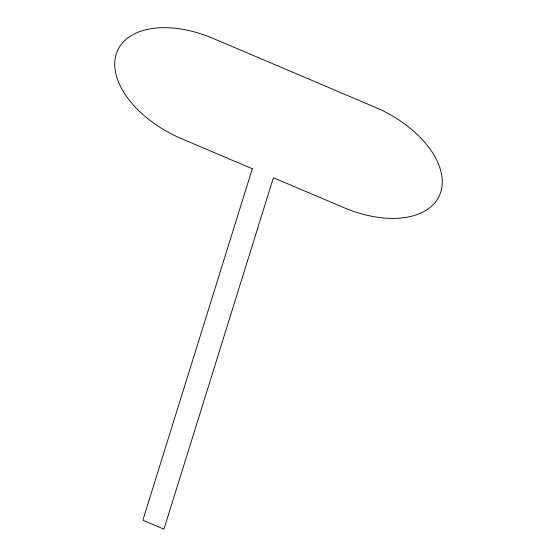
<?xml version="1.0" encoding="UTF-8"?>
<svg xmlns="http://www.w3.org/2000/svg" width="557" height="557" viewBox="0 0 557 557"><rect width="100%" height="100%" fill="white"/><g stroke="black" fill="none" stroke-linecap="round" stroke-linejoin="round"><path stroke-width="0.84" d="M252.314 168.757L142.857 520.189L163.953 529.15L273.41 177.725L344.003 207.712A88.403 52.177 26.1 0 0 440.782 191.984A88.403 52.177 26.1 0 0 375.279 107.306L212.997 38.363A88.403 52.177 26.1 0 0 116.218 54.092A88.403 52.177 26.1 0 0 181.721 138.77L252.314 168.757"/></g></svg>
